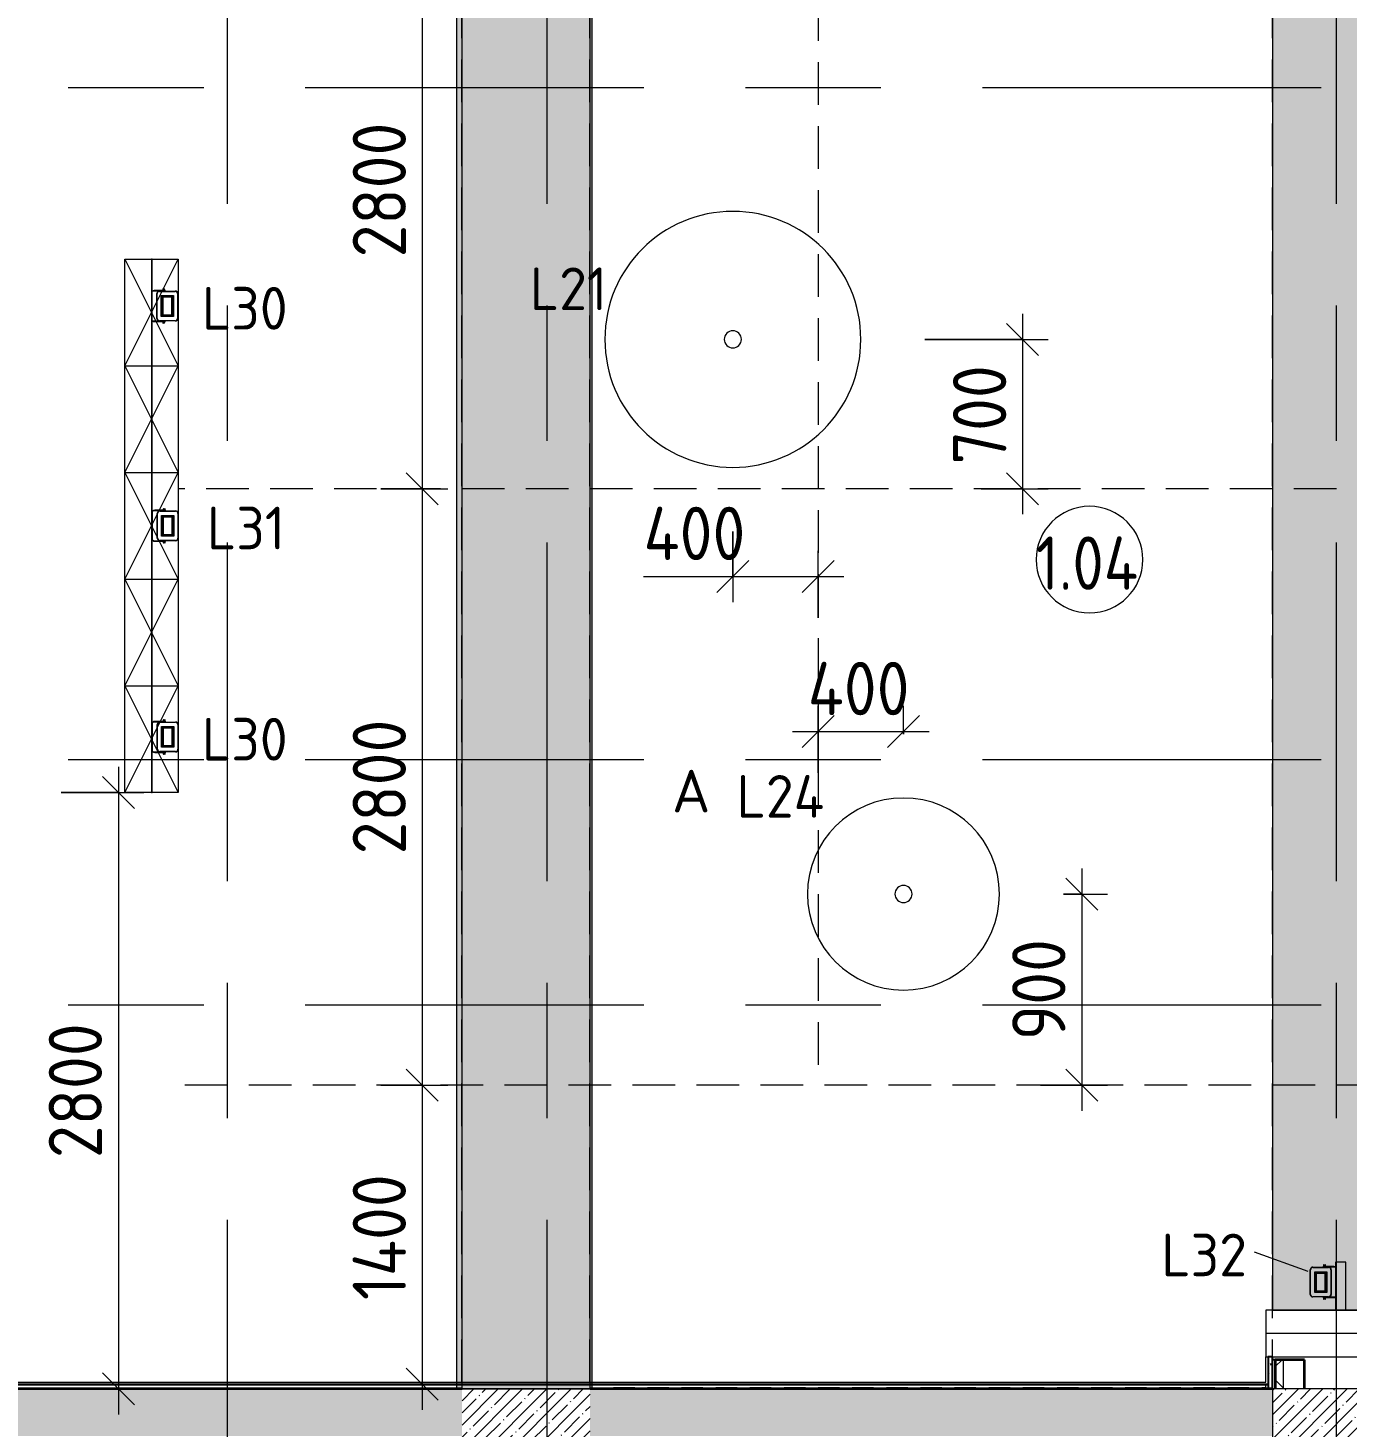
# Model space of a CAD drawing. Header units: millimetres. Extents: x -2911 to 185522, y -8553 to 29000.
# Drawn here: x 16075 to 22260, y 15021 to 21579 of the extents above; entities that cross this region are included whole.
import ezdxf

# ---------------------------------------------------------------- set-up
doc = ezdxf.new("R2010")
doc.units = ezdxf.units.MM
for name, pattern in [('200_ШТРИХ_ш1п0_6_', [160, 100, -60]), ('ADSK_Штрих_ш2 п1', [300, 200, -100]), ('Осевая', [3175, 635, -476.25, 1587.5, -476.25])]:
    doc.linetypes.add(name, pattern=pattern)
for name, color, linetype, lineweight in [('A-ANNO-DIMS', 7, 'Continuous', 9), ('A-ANNO-DIMS-100', 7, 'Continuous', 9), ('A-AREA-1', 7, '200_ШТРИХ_ш1п0_6_', 35), ('A-AREA-IDEN', 7, 'Continuous', 9), ('A-DETL', 7, 'Continuous', 9), ('A-DETL-1', 7, 'ADSK_Штрих_ш2 п1', 9), ('A-WALL', 7, 'Continuous', 9), ('A-WALL-PATT', 7, 'Continuous', 9), ('E-LITE-EQPM', 7, 'Continuous', 9), ('E-LITE-EQPM-IDEN', 7, 'Continuous', 9), ('I-WALL', 7, 'Continuous', 9), ('S-COLS', 7, 'Continuous', 9), ('Оси-2', 7, 'Осевая', 9)]:
    doc.layers.add(name, color=color, linetype=linetype, lineweight=lineweight)
for name, color, linetype, lineweight, true_color in [('A-CLNG-1', 7, 'Continuous', 9, 0xc0c0c0), ('A-WALL-1', 7, 'Continuous', 25, 0x3c3c3c), ('A-WALL-3', 7, 'Continuous', 35, 0x3c3c3c), ('A-WALL-FNSH-2', 7, 'Continuous', 13, 0x3c3c3c), ('E-LITE-EQPM-1', 1, 'Continuous', 9, 0xff0000), ('G-ANNO-TEXT-1', 1, 'Continuous', 9, 0xff0000)]:
    doc.layers.add(name, color=color, linetype=linetype, lineweight=lineweight, true_color=true_color)
doc.layers.add('A-CLNG-PATT-1', color=7, linetype='Continuous', lineweight=9, transparency=1)
doc.styles.add('GOST Common', font='GOST_Common.ttf', dxfattribs={"height": 200})
doc.styles.add('GOST Common_1', font='GOST_Common.ttf', dxfattribs={"width": 0.9, "height": 250})
doc.styles.add('ISOCPEUR', font='isocpeur.ttf', dxfattribs={"width": 0.9, "height": 250})
doc.styles.add('ISOCPEUR_1', font='isocpeur.ttf', dxfattribs={"height": 200})
doc.dimstyles.new('ISO-2_5_0_9К_БОЛЬШОЙ', dxfattribs={"dimscale": 304.8, "dimtxt": 248.995294, "dimasz": 0.492126, "dimexe": 0.393701, "dimexo": 0.984252, "dimgap": 0, "dimtad": 1, "dimdec": 0, "dimrnd": 10, "dimzin": 0, "dimdsep": 46, "dimtxsty": 'ISOCPEUR', "dimblk1": 'OBLIQUE', "dimblk2": 'OBLIQUE', "dimsah": 1, "dimcen": 0.09, "dimdle": 0.393701, "dimazin": 0, "dimtfac": 1, "dimtdec": 4, "dimtix": 1, "dimtmove": 0, "dimatfit": 3, "dimfxl": 1, "dimtvp": 1, "dimtolj": 1, "dimtzin": 0, "dimarcsym": 2})
doc.dimstyles.new('ISO-2_5_0_9К_БОЛЬШОЙ_2', dxfattribs={"dimscale": 304.8, "dimtxt": 248.995294, "dimasz": 0.492126, "dimexe": 0.393701, "dimexo": 0.984252, "dimgap": 0, "dimtad": 1, "dimdec": 0, "dimrnd": 10, "dimzin": 0, "dimdsep": 46, "dimtxsty": 'ISOCPEUR', "dimblk1": 'OBLIQUE', "dimblk2": 'OBLIQUE', "dimsah": 1, "dimcen": 0.09, "dimdle": 0.393701, "dimazin": 0, "dimtfac": 1, "dimtdec": 4, "dimtix": 1, "dimtmove": 1, "dimatfit": 3, "dimfxl": 1, "dimtvp": 1, "dimtolj": 1, "dimtzin": 0, "dimarcsym": 2})
pattern_1 = [(45, (0, 0), (-57.02463, 57.02463), []), (45, (57.025, 0), (-57.02463, 57.02463), [100.806, -20.161, 3.353, -16.808])]

# ---------------------------------------------------------------- blocks, each defined once
blk = doc.blocks.new('BSC_Колонна _Прямоугольная - 600х600-V26-План расстановки осветительного оборудования 2 этажа в осях 1-12')
at = {"layer": 'S-COLS'}
h = blk.add_hatch(dxfattribs=at)
h.set_pattern_fill('FP_30', color=256, style=0, pattern_type=2)
h.set_pattern_definition([(45, (-22210, -14900), (-57.02463, 57.02463), []), (45, (-22152.975, -14900), (-57.02463, 57.02463), [100.806, -20.161, 3.353, -16.808])])
h.paths.add_polyline_path([(-300, -300), (300, -300), (300, 300), (-300, 300), (-300, -63.6)])
for p, q in [((300, 300), (-300, 300)), ((-300, 300), (-300, -300)), ((300, -300), (300, 300)), ((-300, -300), (300, -300))]:
    blk.add_line(p, q, dxfattribs=at)
blk = doc.blocks.new('Освещение амфитеатр - 1200мм  Ral5024-V44-План расстановки осветительного оборудования 2 этажа в осях 1-12')
at = {"layer": 'E-LITE-EQPM-1'}
for radius, start, end in [(600, 360, 180), (600, 180, 360), (40, 360, 180), (40, 180, 360)]:
    blk.add_arc((0, 0), radius, start, end, dxfattribs=at)
blk = doc.blocks.new('Стены наклон_ амфитеатр - Стены наклон_ амфитеатр-32992696-План расстановки осветительного оборудования 2 этажа в осях 1-12')
at = {"layer": 'A-WALL-PATT'}
h = blk.add_hatch(dxfattribs=at)
h.set_pattern_fill('FP_62', color=256, style=0, pattern_type=2)
h.set_pattern_definition([(180, (26460, 15460), (-4e-13, -3050), []), (270, (26460, 15460), (1300, 8e-14), [])])
h.paths.add_polyline_path([(21879, 15350), (31041, 15350), (31041, 15570), (21879, 15570), (21879, 15359.7)])
at = {"layer": 'A-WALL'}
for p, q in [((21910, 15570), (21879, 15570)), ((21879, 15570), (21879, 15350)), ((28660, 15570), (21910, 15570)), ((31041, 15570), (28660, 15570)), ((31041, 15350), (31041, 15570)), ((21879, 15350), (21890, 15350)), ((31030, 15350), (31041, 15350))]:
    blk.add_line(p, q, dxfattribs=at)
blk = doc.blocks.new('Освещение амфитеатр - 900мм-33000844-План расстановки осветительного оборудования 2 этажа в осях 1-12')
at = {"layer": 'E-LITE-EQPM-1'}
for radius, start, end in [(450, 360, 180), (450, 180, 360), (40, 360, 180), (40, 180, 360)]:
    blk.add_arc((0, 0), radius, start, end, dxfattribs=at)
blk = doc.blocks.new('Прожектор - Поз 1-33102895-План расстановки осветительного оборудования 2 этажа в осях 1-12')
at = {"layer": 'E-LITE-EQPM'}
for p, q in [((16655, 23939.2), (16655, 23813.2)), ((16656.6, 23812.7), (16656.6, 23939.7)), ((16666.6, 23947.7), (16717.6, 23947.7)), ((16717.6, 23949), (16667.2, 23949)), ((16691.5, 23946.2), (16765.5, 23946.2)), ((16691.5, 23945), (16765.5, 23945)), ((16705.4, 23950.2), (16705.4, 23947.7)), ((16705.4, 23950.2), (16717.6, 23950.2)), ((16708.4, 23950.2), (16705.4, 23950.2)), ((16705.4, 23950.2), (16705.4, 23947.7)), ((16705.4, 23950.2), (16717.6, 23950.2)), ((16708.4, 23950.2), (16705.4, 23950.2)), ((16707, 23956.2), (16707, 23949)), ((16707, 23956.2), (16716, 23956.2)), ((16708.3, 23956.2), (16707, 23956.2)), ((16707, 23956.2), (16707, 23949)), ((16707, 23956.2), (16716, 23956.2)), ((16708.3, 23956.2), (16707, 23956.2)), ((16707.5, 23947.7), (16707.5, 23946.2)), ((16707.5, 23947.7), (16707.5, 23946.2)), ((16716, 23956.2), (16714.7, 23956.2)), ((16716, 23956.2), (16714.7, 23956.2)), ((16715.5, 23946.2), (16715.5, 23947.7)), ((16715.5, 23946.2), (16715.5, 23947.7)), ((16717.6, 23950.2), (16715.8, 23950.2)), ((16717.6, 23950.2), (16715.8, 23950.2)), ((16716, 23949), (16716, 23956.2)), ((16716, 23949), (16716, 23956.2)), ((16717.6, 23947.7), (16717.6, 23950.2)), ((16717.6, 23947.7), (16717.6, 23950.2)), ((16717.6, 23947.7), (16717.6, 23949)), ((16679.5, 23818.2), (16679.5, 23934.2)), ((16680.7, 23818.2), (16680.7, 23934.2)), ((16699.8, 23924.9), (16706.1, 23918.6)), ((16706.1, 23833.9), (16706.1, 23918.6)), ((16706.1, 23918.6), (16750.8, 23918.6)), ((16749.5, 23917.2), (16707.5, 23917.2)), ((16707.5, 23917.2), (16707.5, 23835.2)), ((16749.5, 23917.2), (16707.5, 23917.2)), ((16707.5, 23917.2), (16707.5, 23835.2)), ((16749.5, 23835.2), (16749.5, 23917.2)), ((16749.5, 23917.2), (16749.5, 23835.2)), ((16750.8, 23918.6), (16757.1, 23924.9)), ((16750.8, 23918.6), (16750.8, 23833.9)), ((16776.2, 23934.2), (16776.2, 23818.2)), ((16777.5, 23934.2), (16777.5, 23818.2)), ((16765.5, 23807.5), (16691.5, 23807.5)), ((16765.5, 23806.2), (16691.5, 23806.2)), ((16699.8, 23827.6), (16706.1, 23833.9)), ((16750.8, 23833.9), (16706.1, 23833.9)), ((16707.5, 23835.2), (16749.5, 23835.2)), ((16707.5, 23835.2), (16749.5, 23835.2)), ((16707.5, 23806.2), (16707.5, 23804.7)), ((16715.5, 23804.7), (16715.5, 23806.2)), ((16757.1, 23827.6), (16750.8, 23833.9)), ((16711.5, 23804.7), (16666.6, 23804.7)), ((16667.2, 23803.4), (16711.5, 23803.4)), ((16705.4, 23804.7), (16705.4, 23802.2)), ((16705.4, 23802.2), (16707.2, 23802.2)), ((16717.6, 23802.2), (16705.4, 23802.2)), ((16707, 23803.4), (16707, 23796.2)), ((16707, 23796.2), (16708.3, 23796.2)), ((16716, 23796.2), (16707, 23796.2)), ((16711.5, 23804.7), (16717.6, 23804.7)), ((16717.6, 23804.7), (16711.5, 23804.7)), ((16711.5, 23804.7), (16715.5, 23804.7)), ((16715.5, 23804.7), (16711.5, 23804.7)), ((16711.5, 23804.7), (16717.6, 23804.7)), ((16717.6, 23804.7), (16711.5, 23804.7)), ((16717.6, 23803.4), (16711.5, 23803.4)), ((16711.5, 23803.4), (16716, 23803.4)), ((16714.5, 23802.2), (16717.6, 23802.2)), ((16716, 23803.4), (16714.7, 23803.4)), ((16714.7, 23796.2), (16716, 23796.2)), ((16715.8, 23803.4), (16717.6, 23803.4)), ((16716, 23796.2), (16716, 23803.4)), ((16717.6, 23803.4), (16717.6, 23804.7)), ((16717.6, 23802.2), (16717.6, 23804.7))]:
    blk.add_line(p, q, dxfattribs=at)
for centre, radius, start, end in [((16691.5, 23934.2), 12, 90, 180), ((16691.5, 23934.2), 10.8, 90, 180), ((16765.5, 23934.2), 12, 0, 90), ((16765.5, 23934.2), 10.7, 0, 90), ((16691.5, 23818.2), 12, 180, 270), ((16691.5, 23818.2), 10.8, 180, 270), ((16765.5, 23818.2), 12, 270, 0), ((16765.5, 23818.2), 10.7, 270, 0)]:
    blk.add_arc(centre, radius, start, end, dxfattribs=at)
for points in [[(16667.2, 23949), (16663.5, 23948.8), (16657.7, 23946.9), (16655.3, 23942.2), (16655, 23939.2)], [(16656.6, 23939.7), (16656.9, 23942.2), (16658.9, 23946), (16663.6, 23947.5), (16666.6, 23947.7)], [(16655, 23813.2), (16655.3, 23810.3), (16657.7, 23805.6), (16663.5, 23803.7), (16667.2, 23803.4)], [(16666.6, 23804.7), (16663.6, 23805), (16658.9, 23806.5), (16656.9, 23810.3), (16656.6, 23812.7)]]:
    blk.add_open_spline(points, degree=3, dxfattribs=at)
at = {"layer": 'E-LITE-EQPM-1'}
for p, q in [((16699.8, 23827.6), (16699.8, 23924.9)), ((16699.8, 23924.9), (16757.1, 23924.9)), ((16757.1, 23924.9), (16757.1, 23827.6)), ((16757.1, 23827.6), (16699.8, 23827.6))]:
    blk.add_line(p, q, dxfattribs=at)
blk = doc.blocks.new('Прожектор - Поз 2-33104257-План расстановки осветительного оборудования 2 этажа в осях 1-12')
at = {"layer": 'E-LITE-EQPM'}
for p, q in [((16657, 19309.2), (16657, 19183.2)), ((16658.6, 19182.7), (16658.6, 19309.7)), ((16668.6, 19317.7), (16719.6, 19317.7)), ((16719.6, 19319), (16669.2, 19319)), ((16681.5, 19188.2), (16681.5, 19304.2)), ((16682.7, 19188.2), (16682.7, 19304.2)), ((16693.5, 19316.2), (16767.5, 19316.2)), ((16693.5, 19315), (16767.5, 19315)), ((16701.8, 19294.9), (16708.1, 19288.6)), ((16707.4, 19320.2), (16707.4, 19317.7)), ((16707.4, 19320.2), (16719.6, 19320.2)), ((16710.4, 19320.2), (16707.4, 19320.2)), ((16707.4, 19320.2), (16707.4, 19317.7)), ((16707.4, 19320.2), (16719.6, 19320.2)), ((16710.4, 19320.2), (16707.4, 19320.2)), ((16708.1, 19203.9), (16708.1, 19288.6)), ((16708.1, 19288.6), (16752.8, 19288.6)), ((16709, 19326.2), (16709, 19319)), ((16709, 19326.2), (16718, 19326.2)), ((16710.3, 19326.2), (16709, 19326.2)), ((16709, 19326.2), (16709, 19319)), ((16709, 19326.2), (16718, 19326.2)), ((16710.3, 19326.2), (16709, 19326.2)), ((16709.5, 19317.7), (16709.5, 19316.2)), ((16709.5, 19317.7), (16709.5, 19316.2)), ((16751.5, 19287.2), (16709.5, 19287.2)), ((16709.5, 19287.2), (16709.5, 19205.2)), ((16751.5, 19287.2), (16709.5, 19287.2)), ((16709.5, 19287.2), (16709.5, 19205.2)), ((16718, 19326.2), (16716.7, 19326.2)), ((16718, 19326.2), (16716.7, 19326.2)), ((16717.5, 19316.2), (16717.5, 19317.7)), ((16717.5, 19316.2), (16717.5, 19317.7)), ((16719.6, 19320.2), (16717.8, 19320.2)), ((16719.6, 19320.2), (16717.8, 19320.2)), ((16718, 19319), (16718, 19326.2)), ((16718, 19319), (16718, 19326.2)), ((16719.6, 19317.7), (16719.6, 19320.2)), ((16719.6, 19317.7), (16719.6, 19320.2)), ((16719.6, 19317.7), (16719.6, 19319)), ((16751.5, 19205.2), (16751.5, 19287.2)), ((16751.5, 19287.2), (16751.5, 19205.2)), ((16752.8, 19288.6), (16759.1, 19294.9)), ((16752.8, 19288.6), (16752.8, 19203.9)), ((16778.2, 19304.2), (16778.2, 19188.2)), ((16779.5, 19304.2), (16779.5, 19188.2)), ((16713.5, 19174.7), (16668.6, 19174.7)), ((16669.2, 19173.4), (16713.5, 19173.4)), ((16767.5, 19177.5), (16693.5, 19177.5)), ((16767.5, 19176.2), (16693.5, 19176.2)), ((16701.8, 19197.6), (16708.1, 19203.9)), ((16707.4, 19174.7), (16707.4, 19172.2)), ((16707.4, 19172.2), (16709.2, 19172.2)), ((16719.6, 19172.2), (16707.4, 19172.2)), ((16752.8, 19203.9), (16708.1, 19203.9)), ((16709, 19173.4), (16709, 19166.2)), ((16709, 19166.2), (16710.3, 19166.2)), ((16718, 19166.2), (16709, 19166.2)), ((16709.5, 19205.2), (16751.5, 19205.2)), ((16709.5, 19205.2), (16751.5, 19205.2)), ((16709.5, 19176.2), (16709.5, 19174.7)), ((16713.5, 19174.7), (16719.6, 19174.7)), ((16719.6, 19174.7), (16713.5, 19174.7)), ((16713.5, 19174.7), (16717.5, 19174.7)), ((16717.5, 19174.7), (16713.5, 19174.7)), ((16713.5, 19174.7), (16719.6, 19174.7)), ((16719.6, 19174.7), (16713.5, 19174.7)), ((16719.6, 19173.4), (16713.5, 19173.4)), ((16713.5, 19173.4), (16718, 19173.4)), ((16716.5, 19172.2), (16719.6, 19172.2)), ((16718, 19173.4), (16716.7, 19173.4)), ((16716.7, 19166.2), (16718, 19166.2)), ((16717.5, 19174.7), (16717.5, 19176.2)), ((16717.8, 19173.4), (16719.6, 19173.4)), ((16718, 19166.2), (16718, 19173.4)), ((16719.6, 19173.4), (16719.6, 19174.7)), ((16719.6, 19172.2), (16719.6, 19174.7)), ((16759.1, 19197.6), (16752.8, 19203.9))]:
    blk.add_line(p, q, dxfattribs=at)
for centre, radius, start, end in [((16693.5, 19304.2), 12, 90, 180), ((16693.5, 19304.2), 10.8, 90, 180), ((16767.5, 19304.2), 12, 0, 90), ((16767.5, 19304.2), 10.8, 0, 90), ((16693.5, 19188.2), 12, 180, 270), ((16693.5, 19188.2), 10.8, 180, 270), ((16767.5, 19188.2), 12, 270, 0), ((16767.5, 19188.2), 10.8, 270, 0)]:
    blk.add_arc(centre, radius, start, end, dxfattribs=at)
for points in [[(16669.2, 19319), (16665.5, 19318.8), (16659.7, 19316.9), (16657.3, 19312.2), (16657, 19309.2)], [(16658.6, 19309.7), (16658.9, 19312.2), (16660.9, 19316), (16665.6, 19317.5), (16668.6, 19317.7)], [(16657, 19183.2), (16657.3, 19180.3), (16659.7, 19175.6), (16665.5, 19173.7), (16669.2, 19173.4)], [(16668.6, 19174.7), (16665.6, 19175), (16660.9, 19176.5), (16658.9, 19180.3), (16658.6, 19182.7)]]:
    blk.add_open_spline(points, degree=3, dxfattribs=at)
at = {"layer": 'E-LITE-EQPM-1'}
for p, q in [((16701.8, 19197.6), (16701.8, 19294.9)), ((16701.8, 19294.9), (16759.1, 19294.9)), ((16759.1, 19294.9), (16759.1, 19197.6)), ((16759.1, 19197.6), (16701.8, 19197.6))]:
    blk.add_line(p, q, dxfattribs=at)
blk = doc.blocks.new('Прожектор - Поз 3-V59-План расстановки осветительного оборудования 2 этажа в осях 1-12')
at = {"layer": 'E-LITE-EQPM'}
for p, q in [((22087.5, 15643), (22087.5, 15759)), ((22088.8, 15643), (22088.8, 15759)), ((22099.5, 15771), (22173.5, 15771)), ((22099.5, 15769.8), (22173.5, 15769.8)), ((22107.9, 15749.7), (22114.2, 15743.4)), ((22114.2, 15743.4), (22158.9, 15743.4)), ((22114.2, 15658.6), (22114.2, 15743.4)), ((22115.5, 15742), (22115.5, 15660)), ((22157.5, 15742), (22115.5, 15742)), ((22157.5, 15742), (22115.5, 15742)), ((22115.5, 15660), (22115.5, 15742)), ((22147.4, 15775), (22147.4, 15772.5)), ((22150.5, 15775), (22147.4, 15775)), ((22147.4, 15775), (22159.6, 15775)), ((22147.4, 15773.8), (22147.4, 15772.5)), ((22149.2, 15773.8), (22147.4, 15773.8)), ((22147.4, 15773.8), (22153.5, 15773.8)), ((22153.5, 15772.5), (22147.4, 15772.5)), ((22147.4, 15772.5), (22153.5, 15772.5)), ((22153.5, 15772.5), (22147.4, 15772.5)), ((22147.4, 15772.5), (22153.5, 15772.5)), ((22149, 15781), (22149, 15773.8)), ((22150.3, 15781), (22149, 15781)), ((22149, 15781), (22158, 15781)), ((22153.5, 15773.8), (22149, 15773.8)), ((22149, 15773.8), (22150.3, 15773.8)), ((22149.5, 15772.5), (22149.5, 15771)), ((22153.5, 15772.5), (22149.5, 15772.5)), ((22149.5, 15772.5), (22153.5, 15772.5)), ((22197.8, 15773.8), (22153.5, 15773.8)), ((22153.5, 15772.5), (22198.4, 15772.5)), ((22158, 15781), (22156.7, 15781)), ((22157.5, 15771), (22157.5, 15772.5)), ((22157.5, 15660), (22157.5, 15742)), ((22157.5, 15660), (22157.5, 15742)), ((22159.6, 15775), (22157.8, 15775)), ((22158, 15773.8), (22158, 15781)), ((22165.2, 15749.7), (22158.9, 15743.4)), ((22158.9, 15743.4), (22158.9, 15658.6)), ((22159.6, 15772.5), (22159.6, 15775)), ((22184.3, 15759), (22184.3, 15643)), ((22185.5, 15759), (22185.5, 15643)), ((22173.5, 15632.3), (22099.5, 15632.3)), ((22173.5, 15631), (22099.5, 15631)), ((22114.2, 15658.6), (22107.9, 15652.3)), ((22158.9, 15658.6), (22114.2, 15658.6)), ((22115.5, 15660), (22157.5, 15660)), ((22115.5, 15660), (22157.5, 15660)), ((22147.4, 15629.5), (22147.4, 15627)), ((22198.4, 15629.5), (22147.4, 15629.5)), ((22147.4, 15629.5), (22147.4, 15628.2)), ((22147.4, 15629.5), (22147.4, 15627)), ((22147.4, 15628.2), (22197.8, 15628.2)), ((22159.6, 15627), (22147.4, 15627)), ((22147.4, 15627), (22149.2, 15627)), ((22159.6, 15627), (22147.4, 15627)), ((22147.4, 15627), (22149.2, 15627)), ((22149, 15628.2), (22149, 15621)), ((22149, 15628.2), (22149, 15621)), ((22158, 15621), (22149, 15621)), ((22149, 15621), (22150.3, 15621)), ((22158, 15621), (22149, 15621)), ((22149, 15621), (22150.3, 15621)), ((22149.5, 15631), (22149.5, 15629.5)), ((22149.5, 15631), (22149.5, 15629.5)), ((22156.6, 15627), (22159.6, 15627)), ((22156.6, 15627), (22159.6, 15627)), ((22156.7, 15621), (22158, 15621)), ((22156.7, 15621), (22158, 15621)), ((22157.5, 15629.5), (22157.5, 15631)), ((22157.5, 15629.5), (22157.5, 15631)), ((22158, 15621), (22158, 15628.2)), ((22158, 15621), (22158, 15628.2)), ((22165.2, 15652.3), (22158.9, 15658.6)), ((22159.6, 15627), (22159.6, 15629.5)), ((22159.6, 15627), (22159.6, 15629.5))]:
    blk.add_line(p, q, dxfattribs=at)
for centre, radius, start, end in [((22099.5, 15759), 12, 90, 180), ((22099.5, 15759), 10.8, 90, 180), ((22173.5, 15759), 12, 0, 90), ((22173.5, 15759), 10.8, 0, 90), ((22099.5, 15643), 12, 180, 270), ((22099.5, 15643), 10.8, 180, 270), ((22173.5, 15643), 12, 270, 0), ((22173.5, 15643), 10.8, 270, 0)]:
    blk.add_arc(centre, radius, start, end, dxfattribs=at)
for points in [[(22205.9, 15771.3), (22203.9, 15772.7), (22201.2, 15773.5), (22197.8, 15773.8)], [(22198.4, 15772.5), (22201.4, 15772.3), (22203.8, 15771.5), (22205.5, 15770.2)], [(22197.8, 15628.2), (22201.2, 15628.5), (22203.9, 15629.3), (22205.9, 15630.7)], [(22205.5, 15631.8), (22203.8, 15630.5), (22201.4, 15629.7), (22198.4, 15629.5)]]:
    blk.add_open_spline(points, degree=3, dxfattribs=at)
at = {"layer": 'E-LITE-EQPM-1'}
for p, q in [((22107.9, 15652.3), (22107.9, 15749.7)), ((22107.9, 15749.7), (22165.2, 15749.7)), ((22165.2, 15749.7), (22165.2, 15652.3)), ((22165.2, 15652.3), (22107.9, 15652.3))]:
    blk.add_line(p, q, dxfattribs=at)
blk = doc.blocks.new('Кронштейн - 1180мм-V60-План расстановки осветительного оборудования 2 этажа в осях 1-12')
at = {"layer": 'E-LITE-EQPM-1'}
for p, q in [((23.9, 0), (-23.9, 0)), ((-23.9, 0), (-23.9, -225)), ((23.9, -225), (23.9, 0)), ((-23.9, -225), (23.9, -225))]:
    blk.add_line(p, q, dxfattribs=at)
blk = doc.blocks.new('DIMBLOCK28-План расстановки осветительного оборудования 2 этажа в осях 1-12')
at = {"layer": 'A-ANNO-DIMS-100', "lineweight": 20}
for p, q in [((17924.1, 22220), (17849.1, 22295)), ((17924.1, 22220), (17999.1, 22145)), ((17924.1, 19420), (17849.1, 19495)), ((17924.1, 19420), (17999.1, 19345))]:
    blk.add_line(p, q, dxfattribs=at)
at = {"layer": 'A-ANNO-DIMS-100'}
for p, q in [((17730.2, 22220), (18044.1, 22220)), ((17924.1, 22220), (17730.2, 22220)), ((17924.1, 22220), (17924.1, 19420)), ((17730.2, 19420), (18044.1, 19420)), ((17924.1, 19420), (17730.2, 19420))]:
    blk.add_line(p, q, dxfattribs=at)
at = {"layer": 'A-ANNO-DIMS-100', "color": 0, "insert": (17597.5, 20504), "char_height": 250, "width": 758.478, "attachment_point": 1, "rotation": 90, "line_spacing_factor": 1.149209, "style": 'ISOCPEUR'}
blk.add_mtext('2800', dxfattribs=at)
blk = doc.blocks.new('_Oblique')
at = {"color": 0, "linetype": 'ByBlock', "lineweight": -2}
blk.add_line((-0.5, -0.5), (0.5, 0.5), dxfattribs=at)
blk = doc.blocks.new('DIMBLOCK29-План расстановки осветительного оборудования 2 этажа в осях 1-12')
at = {"layer": 'A-ANNO-DIMS-100', "lineweight": 20}
for p, q in [((17924.1, 19420), (17849.1, 19495)), ((17924.1, 19420), (17999.1, 19345)), ((17924.1, 16623.4), (17849.1, 16698.4)), ((17924.1, 16623.4), (17999.1, 16548.4))]:
    blk.add_line(p, q, dxfattribs=at)
at = {"layer": 'A-ANNO-DIMS-100'}
for p, q in [((17730.2, 19420), (18044.1, 19420)), ((17924.1, 19420), (17730.2, 19420)), ((17924.1, 19420), (17924.1, 16623.4)), ((17730.2, 16623.4), (18044.1, 16623.4)), ((17924.1, 16623.4), (17730.2, 16623.4))]:
    blk.add_line(p, q, dxfattribs=at)
at = {"layer": 'A-ANNO-DIMS-100', "color": 0, "insert": (17597.5, 17705.7), "char_height": 250, "width": 758.478, "attachment_point": 1, "rotation": 90, "line_spacing_factor": 1.149209, "style": 'ISOCPEUR'}
blk.add_mtext('2800', dxfattribs=at)
blk = doc.blocks.new('DIMBLOCK30-План расстановки осветительного оборудования 2 этажа в осях 1-12')
at = {"layer": 'A-ANNO-DIMS-100', "lineweight": 20}
for p, q in [((17924.1, 16623.4), (17849.1, 16698.4)), ((17924.1, 16623.4), (17999.1, 16548.4)), ((17924.1, 15222), (17849.1, 15297)), ((17924.1, 15222), (17999.1, 15147))]:
    blk.add_line(p, q, dxfattribs=at)
at = {"layer": 'A-ANNO-DIMS-100'}
for p, q in [((17730.2, 16623.4), (18044.1, 16623.4)), ((17924.1, 16623.4), (17730.2, 16623.4)), ((17924.1, 16623.4), (17924.1, 15102)), ((17730.2, 15222), (18044.1, 15222)), ((17924.1, 15222), (17730.2, 15222))]:
    blk.add_line(p, q, dxfattribs=at)
at = {"layer": 'A-ANNO-DIMS-100', "color": 0, "insert": (17597.5, 15616.3), "char_height": 250, "width": 735.494, "attachment_point": 1, "rotation": 90, "line_spacing_factor": 1.149209, "style": 'ISOCPEUR'}
blk.add_mtext('1400', dxfattribs=at)
blk = doc.blocks.new('Марка_Помещения - Номер-25198446-План расстановки осветительного оборудования 2 этажа в осях 1-12')
at = {"layer": 'A-AREA-IDEN'}
for start, end in [(360, 180), (180, 360)]:
    blk.add_arc((0, 0), 2.5, start, end, dxfattribs=at)
blk = doc.blocks.new('DIMBLOCK109-План расстановки осветительного оборудования 2 этажа в осях 1-12')
at = {"layer": 'A-ANNO-DIMS-100'}
for p, q in [((20738.7, 20240), (20738.7, 19300)), ((20280, 20120), (20858.7, 20120)), ((20738.7, 20120), (20280, 20120)), ((20544.7, 19420), (20858.7, 19420)), ((20738.7, 19420), (20544.7, 19420))]:
    blk.add_line(p, q, dxfattribs=at)
at = {"layer": 'A-ANNO-DIMS-100', "lineweight": 20}
for p, q in [((20738.7, 20120), (20663.7, 20195)), ((20738.7, 20120), (20813.7, 20045)), ((20738.7, 19420), (20663.7, 19495)), ((20738.7, 19420), (20813.7, 19345))]:
    blk.add_line(p, q, dxfattribs=at)
at = {"layer": 'A-ANNO-DIMS-100', "color": 0, "insert": (20412, 19533), "char_height": 250, "width": 568.858, "attachment_point": 1, "rotation": 90, "line_spacing_factor": 1.149209, "style": 'ISOCPEUR'}
blk.add_mtext('700', dxfattribs=at)
blk = doc.blocks.new('DIMBLOCK110-План расстановки осветительного оборудования 2 этажа в осях 1-12')
at = {"layer": 'A-ANNO-DIMS-100'}
for p, q in [((19380, 19220), (19380, 18888.7)), ((19380, 19008.7), (19380, 19220)), ((19780, 18814.8), (19780, 19128.7)), ((18961.2, 19008.7), (19559.2, 19008.7)), ((19260, 19008.7), (19900, 19008.7)), ((19559.2, 19008.7), (19580, 19008.7)), ((19780, 19008.7), (19780, 18814.8))]:
    blk.add_line(p, q, dxfattribs=at)
at = {"layer": 'A-ANNO-DIMS-100', "lineweight": 20}
for p, q in [((19380, 19008.7), (19455, 19083.7)), ((19780, 19008.7), (19855, 19083.7)), ((19380, 19008.7), (19305, 18933.7)), ((19780, 19008.7), (19705, 18933.7))]:
    blk.add_line(p, q, dxfattribs=at)
at = {"layer": 'A-ANNO-DIMS-100', "color": 0, "insert": (18961.2, 19335.3), "char_height": 250, "width": 597.589, "attachment_point": 1, "line_spacing_factor": 1.149209, "style": 'ISOCPEUR'}
blk.add_mtext('400', dxfattribs=at)
blk = doc.blocks.new('DIMBLOCK124-План расстановки осветительного оборудования 2 этажа в осях 1-12')
at = {"layer": 'A-ANNO-DIMS-100', "lineweight": 20}
for p, q in [((21016.2, 17520), (20941.2, 17595)), ((21016.2, 17520), (21091.2, 17445)), ((21016.2, 16623.4), (20941.2, 16698.4)), ((21016.2, 16623.4), (21091.2, 16548.4))]:
    blk.add_line(p, q, dxfattribs=at)
at = {"layer": 'A-ANNO-DIMS-100'}
for p, q in [((21016.2, 17640), (21016.2, 16503.4)), ((20930, 17520), (21136.2, 17520)), ((21016.2, 17520), (20930, 17520)), ((20822.3, 16623.4), (21136.2, 16623.4)), ((21016.2, 16623.4), (20822.3, 16623.4))]:
    blk.add_line(p, q, dxfattribs=at)
at = {"layer": 'A-ANNO-DIMS-100', "color": 0, "insert": (20689.6, 16834.7), "char_height": 250, "width": 568.858, "attachment_point": 1, "rotation": 90, "line_spacing_factor": 1.149209, "style": 'ISOCPEUR'}
blk.add_mtext('900', dxfattribs=at)
blk = doc.blocks.new('DIMBLOCK125-План расстановки осветительного оборудования 2 этажа в осях 1-12')
at = {"layer": 'A-ANNO-DIMS-100'}
for p, q in [((19780, 18087.5), (19780, 18401.4)), ((20180, 18268.5), (20180, 18401.4)), ((19660, 18281.4), (20300, 18281.4)), ((19780, 18281.4), (19780, 18087.5)), ((20180, 18281.4), (20180, 18268.5))]:
    blk.add_line(p, q, dxfattribs=at)
at = {"layer": 'A-ANNO-DIMS-100', "lineweight": 20}
for p, q in [((19780, 18281.4), (19855, 18356.4)), ((20180, 18281.4), (20255, 18356.4)), ((19780, 18281.4), (19705, 18206.4)), ((20180, 18281.4), (20105, 18206.4))]:
    blk.add_line(p, q, dxfattribs=at)
at = {"layer": 'A-ANNO-DIMS-100', "color": 0, "insert": (19731, 18608), "char_height": 250, "width": 597.589, "attachment_point": 1, "line_spacing_factor": 1.149209, "style": 'ISOCPEUR'}
blk.add_mtext('400', dxfattribs=at)
blk = doc.blocks.new('DIMBLOCK142-План расстановки осветительного оборудования 2 этажа в осях 1-12')
at = {"layer": 'A-ANNO-DIMS-100'}
for p, q in [((16499, 18116.2), (16499, 15080)), ((16230, 17996.2), (16619, 17996.2)), ((16499, 17996.2), (16230, 17996.2)), ((16305, 15200), (16619, 15200)), ((16499, 15200), (16305, 15200))]:
    blk.add_line(p, q, dxfattribs=at)
at = {"layer": 'A-ANNO-DIMS-100', "lineweight": 20}
for p, q in [((16499, 17996.2), (16424, 18071.2)), ((16499, 17996.2), (16574, 17921.2)), ((16499, 15200), (16424, 15275)), ((16499, 15200), (16574, 15125))]:
    blk.add_line(p, q, dxfattribs=at)
at = {"layer": 'A-ANNO-DIMS-100', "color": 0, "insert": (16172.3, 16282.1), "char_height": 250, "width": 758.478, "attachment_point": 1, "rotation": 90, "line_spacing_factor": 1.149209, "style": 'ISOCPEUR'}
blk.add_mtext('2800', dxfattribs=at)

msp = doc.modelspace()

# ---------------------------------------------------------------- hatches: boundary and pattern name
at = {"layer": 'A-CLNG-PATT-1'}
for points in [[(18710, 15200), (18710, 26300), (18110.2566, 26300), (18110.2566, 15200)], [(18084.7566, 15200), (18720.2566, 15200), (18720.2566, 26274.5), (18084.7566, 26274.5), (18084.7566, 16929.3401)], [(21910, 15570), (28660, 15570), (28660, 26098.9999), (21910, 26098.9999), (21910, 15882.8923)]]:
    msp.add_hatch(color=256, dxfattribs=at).paths.add_polyline_path(points)
at = {"layer": 'I-WALL'}
h = msp.add_hatch(dxfattribs=at)
h.set_pattern_fill('FP_48', color=256, style=0, pattern_type=2)
h.set_pattern_definition([(0, (0, 0), (121.92, 30.48), [10.058, -81.382, 10.058, -81.382, -487.68]), (0, (0, 0), (121.92, 30.48), [-182.88, 10.058, -172.822, 10.058, -81.382, -213.36]), (0, (0, 0), (121.92, 30.48), [-457.2, 10.058, -50.902, 10.058, -142.342]), (120, (45.72, 15.24), (-87.356454, 90.345817), [10.058, -81.382, 10.058, -81.382, -487.68]), (120, (45.72, 15.24), (-87.356454, 90.345817), [-182.88, 10.058, -172.822, 10.058, -81.382, -213.36]), (120, (45.72, 15.24), (-87.356454, 90.345817), [-457.2, 10.058, -50.902, 10.058, -142.342]), (240, (60.96, 76.2), (-34.563546, -120.825817), [10.058, -81.382, 10.058, -81.382, -487.68]), (240, (60.96, 76.2), (-34.563546, -120.825817), [-182.88, 10.058, -172.822, 10.058, -81.382, -213.36]), (240, (60.96, 76.2), (-34.563546, -120.825817), [-457.2, 10.058, -50.902, 10.058, -142.342])])
h.paths.add_polyline_path([(21910, 15200), (21910, 15350.0001), (21890, 15350.0001), (21890, 15200)])
h = msp.add_hatch(dxfattribs=at)
h.set_pattern_fill('FP_51', color=256, style=0, pattern_type=2)
h.set_pattern_definition([(135, (0, 0), (-84.8528, -84.8528), []), (225, (0, 0), (84.8528, -84.8528), [])])
h.paths.add_polyline_path([(21923, 15200), (21960, 15200), (21960, 15336.9994), (21923, 15336.9994)])
h = msp.add_hatch(dxfattribs=at)
h.set_pattern_fill('FP_13', color=256, style=0, pattern_type=2)
h.set_pattern_definition(pattern_1)
h.paths.add_polyline_path([(30010, 14980), (30010, 15200), (26410, 15200), (26410, 14980), (28961.5965, 14980)])
h.paths.add_polyline_path([(30790, 14980), (30790, 15200), (30610, 15200), (30610, 14980)])
h.paths.add_polyline_path([(25810, 14980), (25810, 15200), (22510, 15200), (22510, 14980), (25306.2326, 14980)])
h.paths.add_polyline_path([(21650.8687, 14980), (21910, 14980), (21910, 15200), (18710.2566, 15200), (18710.2566, 14980), (20210, 14980)])
h.paths.add_polyline_path([(18090.2566, 14980), (18110.2566, 14980), (18110.2566, 15200), (14320, 15200), (14320, 14980), (16890, 14980)])
at = {"layer": 'S-COLS'}
h = msp.add_hatch(dxfattribs=at)
h.set_pattern_fill('FP_13', color=256, style=0, pattern_type=2)
h.set_pattern_definition(pattern_1)
h.paths.add_polyline_path([(18110.2566, 14600), (18710.2566, 14600), (18710.2566, 15200), (18110.2566, 15200), (18110.2566, 14836.4446)])

# ---------------------------------------------------------------- linework, layer by layer
at = {"layer": 'A-AREA-1'}
msp.add_line((18820, 15203.4142), (21879, 15203.4142), dxfattribs=at)
at = {"layer": 'A-CLNG-1'}
for p, q in [((18710, 26300), (18710, 15200)), ((18084.7566, 26274.5), (18084.7566, 15200)), ((18110, 26280), (18110, 15200)), ((18720.2566, 15200), (18720.2566, 26274.5)), ((21910, 26098.9999), (21910, 15570)), ((21910, 15570), (28660, 15570)), ((18110.2566, 15200), (18710, 15200))]:
    msp.add_line(p, q, dxfattribs=at)
at = {"layer": 'A-DETL'}
for p, q in [((16530, 20496.246), (16780, 20496.246)), ((16530, 17996.246), (16530, 20496.246)), ((16530, 20496.246), (16780, 19996.246)), ((16530, 19996.246), (16780, 20496.246)), ((16780, 20496.246), (16780, 17996.246)), ((16530, 19996.246), (16780, 19996.246)), ((16530, 19496.246), (16780, 19996.246)), ((16530, 19996.246), (16780, 19496.246)), ((16530, 19496.246), (16780, 19496.246)), ((16530, 19496.246), (16780, 18996.246)), ((16530, 18996.246), (16780, 19496.246)), ((16530, 18996.246), (16780, 18996.246)), ((16530, 18996.246), (16780, 18496.246)), ((16530, 18496.246), (16780, 18996.246)), ((16530, 18496.246), (16780, 18496.246)), ((16530, 18496.246), (16780, 17996.246)), ((16530, 17996.246), (16780, 18496.246)), ((16780, 17996.246), (16530, 17996.246))]:
    msp.add_line(p, q, dxfattribs=at)
at = {"layer": 'A-DETL-1'}
for p, q in [((18110, 15231.0001), (18110, 26499.9999)), ((18710, 15231.0001), (18710, 26499.9999)), ((21909.7434, 15231.0001), (21909.7434, 26499.9999)), ((19780, 25020), (19780, 16623.4142)), ((30010, 19420), (16780, 19420)), ((29610, 16623.4142), (16780, 16623.4142))]:
    msp.add_line(p, q, dxfattribs=at)
at = {"layer": 'A-WALL'}
msp.add_line((21960, 15336.9994), (21960, 15200), dxfattribs=at)
at = {"layer": 'A-WALL-1'}
for p, q in [((21910, 15350.0001), (21890, 15350.0001)), ((21890, 15350.0001), (21890, 15200)), ((21910, 15200), (21910, 15350.0001)), ((21923, 15336.9994), (21910, 15336.9994))]:
    msp.add_line(p, q, dxfattribs=at)
at = {"layer": 'A-WALL-3'}
for p, q in [((22060, 15336.9994), (21923, 15336.9994)), ((21923, 15336.9994), (21923, 15200)), ((22060, 15200), (22060, 15336.9994)), ((18110.2566, 15200), (14331, 15200)), ((21910, 15200), (18710.2566, 15200))]:
    msp.add_line(p, q, dxfattribs=at)
at = {"layer": 'A-WALL-FNSH-2'}
for p, q in [((16655, 20496.246), (16655, 17996.246)), ((16657, 20496.246), (16655, 20496.246)), ((16657, 17996.246), (16657, 20496.246)), ((16655, 17996.246), (16657, 17996.246)), ((21890, 15352.0001), (21888, 15352.0001)), ((21888, 15352.0001), (21888, 15222)), ((21890, 15350.0001), (21890, 15352.0001)), ((21888, 15222), (13930.2565, 15222)), ((13930.2565, 15220), (21890, 15220))]:
    msp.add_line(p, q, dxfattribs=at)
at = {"layer": 'E-LITE-EQPM-IDEN'}
msp.add_line((22076.9706, 15750.5907), (21825.6361, 15840.3538), dxfattribs=at)
at = {"layer": 'I-WALL'}
for p, q in [((21879, 15231.0001), (21879, 15350)), ((21910, 15350.0001), (30610, 15350.0001)), ((21879, 15220.0001), (13930.2565, 15220.0001)), ((13931.2565, 15231.0001), (21879, 15231.0001)), ((21879, 15200), (21879, 15220.0001))]:
    msp.add_line(p, q, dxfattribs=at)
at = {"layer": 'S-COLS'}
msp.add_line((18710.2566, 15200), (18110.2566, 15200), dxfattribs=at)
at = {"layer": 'Оси-2'}
for p, q in [((17010, 593.7414), (17010, 24898.0711)), ((18510, 593.7414), (18510, 24898.0711)), ((22210, 593.7414), (22210, 24898.0711)), ((389, 21300.0001), (36260, 21300.0001)), ((389, 18150.0001), (36260, 18150.0001)), ((389, 17000.0001), (36260, 17000.0001))]:
    msp.add_line(p, q, dxfattribs=at)

# ---------------------------------------------------------------- block references
at = {"layer": 'A-AREA-IDEN', "xscale": 99.99999999999993, "yscale": 99.99999999999993, "zscale": 99.99999999999993}
msp.add_blockref('Марка_Помещения - Номер-25198446-План расстановки осветительного оборудования 2 этажа в осях 1-12', (21052.1937, 19087.5056), dxfattribs=at)
at = {"layer": 'A-WALL'}
msp.add_blockref('Стены наклон_ амфитеатр - Стены наклон_ амфитеатр-32992696-План расстановки осветительного оборудования 2 этажа в осях 1-12', (0, 0), dxfattribs=at)
at = {"layer": 'E-LITE-EQPM'}
for name, p in [('Прожектор - Поз 1-33102895-План расстановки осветительного оборудования 2 этажа в осях 1-12', (0, -3600)), ('Прожектор - Поз 2-33104257-План расстановки осветительного оборудования 2 этажа в осях 1-12', (0, 0)), ('Прожектор - Поз 1-33102895-План расстановки осветительного оборудования 2 этажа в осях 1-12', (2, -5620)), ('Прожектор - Поз 3-V59-План расстановки осветительного оборудования 2 этажа в осях 1-12', (0, 0))]:
    msp.add_blockref(name, p, dxfattribs=at)
at = {"layer": 'E-LITE-EQPM-1'}
for name, p in [('Освещение амфитеатр - 1200мм  Ral5024-V44-План расстановки осветительного оборудования 2 этажа в осях 1-12', (19380, 20120)), ('Освещение амфитеатр - 900мм-33000844-План расстановки осветительного оборудования 2 этажа в осях 1-12', (20180, 17520)), ('Кронштейн - 1180мм-V60-План расстановки осветительного оборудования 2 этажа в осях 1-12', (22229.7434, 15795))]:
    msp.add_blockref(name, p, dxfattribs=at)
at = {"layer": 'S-COLS'}
msp.add_blockref('BSC_Колонна _Прямоугольная - 600х600-V26-План расстановки осветительного оборудования 2 этажа в осях 1-12', (22210, 14900), dxfattribs=at)

# ---------------------------------------------------------------- texts
at = {"layer": 'A-AREA-IDEN', "insert": (20801.3106, 19196.0649), "char_height": 250, "width": 627.721312, "attachment_point": 1, "style": 'GOST Common_1'}
msp.add_mtext('1.04', dxfattribs=at)
at = {"layer": 'E-LITE-EQPM-IDEN', "char_height": 200, "attachment_point": 1, "style": 'GOST Common'}
for s, insert, width in [('L21', (18428.2113, 20456.9), 472.995625), ('L30', (16890.5673, 20365.5253), 521.096875), ('L31', (16914.0673, 19335.5253), 464.97875), ('L30', (16890.5673, 18345.5253), 521.096875), ('L24', (19397.3022, 18077.6445), 553.164375), ('L32', (21388.6361, 15927.9267), 521.096875)]:
    msp.add_mtext(s, dxfattribs=dict(at, insert=insert, width=width))
at = {"layer": 'G-ANNO-TEXT-1', "insert": (19094.6295, 18102.4436), "char_height": 200, "width": 224.4725, "attachment_point": 1, "style": 'ISOCPEUR_1'}
msp.add_mtext('\\fISOCPEUR|b0|i0|c204|p34|;А', dxfattribs=at)

# ---------------------------------------------------------------- dimensions: what is measured, and where the dimension line sits
at = {"layer": 'A-ANNO-DIMS'}
for base, p1, p2, override, picture, middle in [((17924.144, 19420), (18030.21, 22220), (18030.21, 19420), {"dimpost": '<>', "dimfxl": 2800}, 'DIMBLOCK28-План расстановки осветительного оборудования 2 этажа в осях 1-12', (17799.144, 20820)), ((20738.6525, 19420), (19980, 20120), (20844.7185, 19420), {"dimpost": '<>', "dimfxl": 1112.536821}, 'DIMBLOCK109-План расстановки осветительного оборудования 2 этажа в осях 1-12', (20613.6525, 19770)), ((17924.144, 16623.4142), (18030.21, 19420), (18030.21, 16623.4142), {"dimpost": '<>', "dimfxl": 2796.58579}, 'DIMBLOCK29-План расстановки осветительного оборудования 2 этажа в осях 1-12', (17799.144, 18021.7071)), ((16498.9516, 15200), (16530, 17996.246), (16605.0176, 15200), {"dimpost": '<>', "dimfxl": 2797.252146}, 'DIMBLOCK142-План расстановки осветительного оборудования 2 этажа в осях 1-12', (16373.9516, 16598.123)), ((21016.1852, 16623.4142), (20630, 17520), (21122.2512, 16623.4142), {"dimpost": '<>', "dimfxl": 1022.828138}, 'DIMBLOCK124-План расстановки осветительного оборудования 2 этажа в осях 1-12', (20891.1852, 17071.7071)), ((17924.144, 15222), (18030.21, 16623.4142), (18030.21, 15222), {"dimpost": '<>', "dimfxl": 1401.414216}, 'DIMBLOCK30-План расстановки осветительного оборудования 2 этажа в осях 1-12', (17799.144, 15922.7071))]:
    dim = msp.add_linear_dim(base=base, p1=p1, p2=p2, angle=90, dimstyle='ISO-2_5_0_9К_БОЛЬШОЙ', override=override, dxfattribs=at)
    dim.commit()
    dim.dimension.update_dxf_attribs({"geometry": picture, "text_midpoint": middle})
dim = msp.add_linear_dim(base=(19780, 19008.6924), p1=(19380, 19520), p2=(19780, 19114.7585), dimstyle='ISO-2_5_0_9К_БОЛЬШОЙ_2', override={"dimpost": '<>', "dimfxl": 569.403813}, dxfattribs=at)
dim.commit()
dim.dimension.update_dxf_attribs({"geometry": 'DIMBLOCK110-План расстановки осветительного оборудования 2 этажа в осях 1-12', "text_midpoint": (19259.9944, 19168.6397), "dimtype": 160})
dim = msp.add_linear_dim(base=(20180, 18281.4331), p1=(19780, 18387.4991), p2=(20180, 17968.463), dimstyle='ISO-2_5_0_9К_БОЛЬШОЙ', override={"dimpost": '<>', "dimfxl": 579.302349}, dxfattribs=at)
dim.commit()
dim.dimension.update_dxf_attribs({"geometry": 'DIMBLOCK125-План расстановки осветительного оборудования 2 этажа в осях 1-12', "text_midpoint": (19980, 18406.4331)})

doc.saveas('drawing.dxf')
